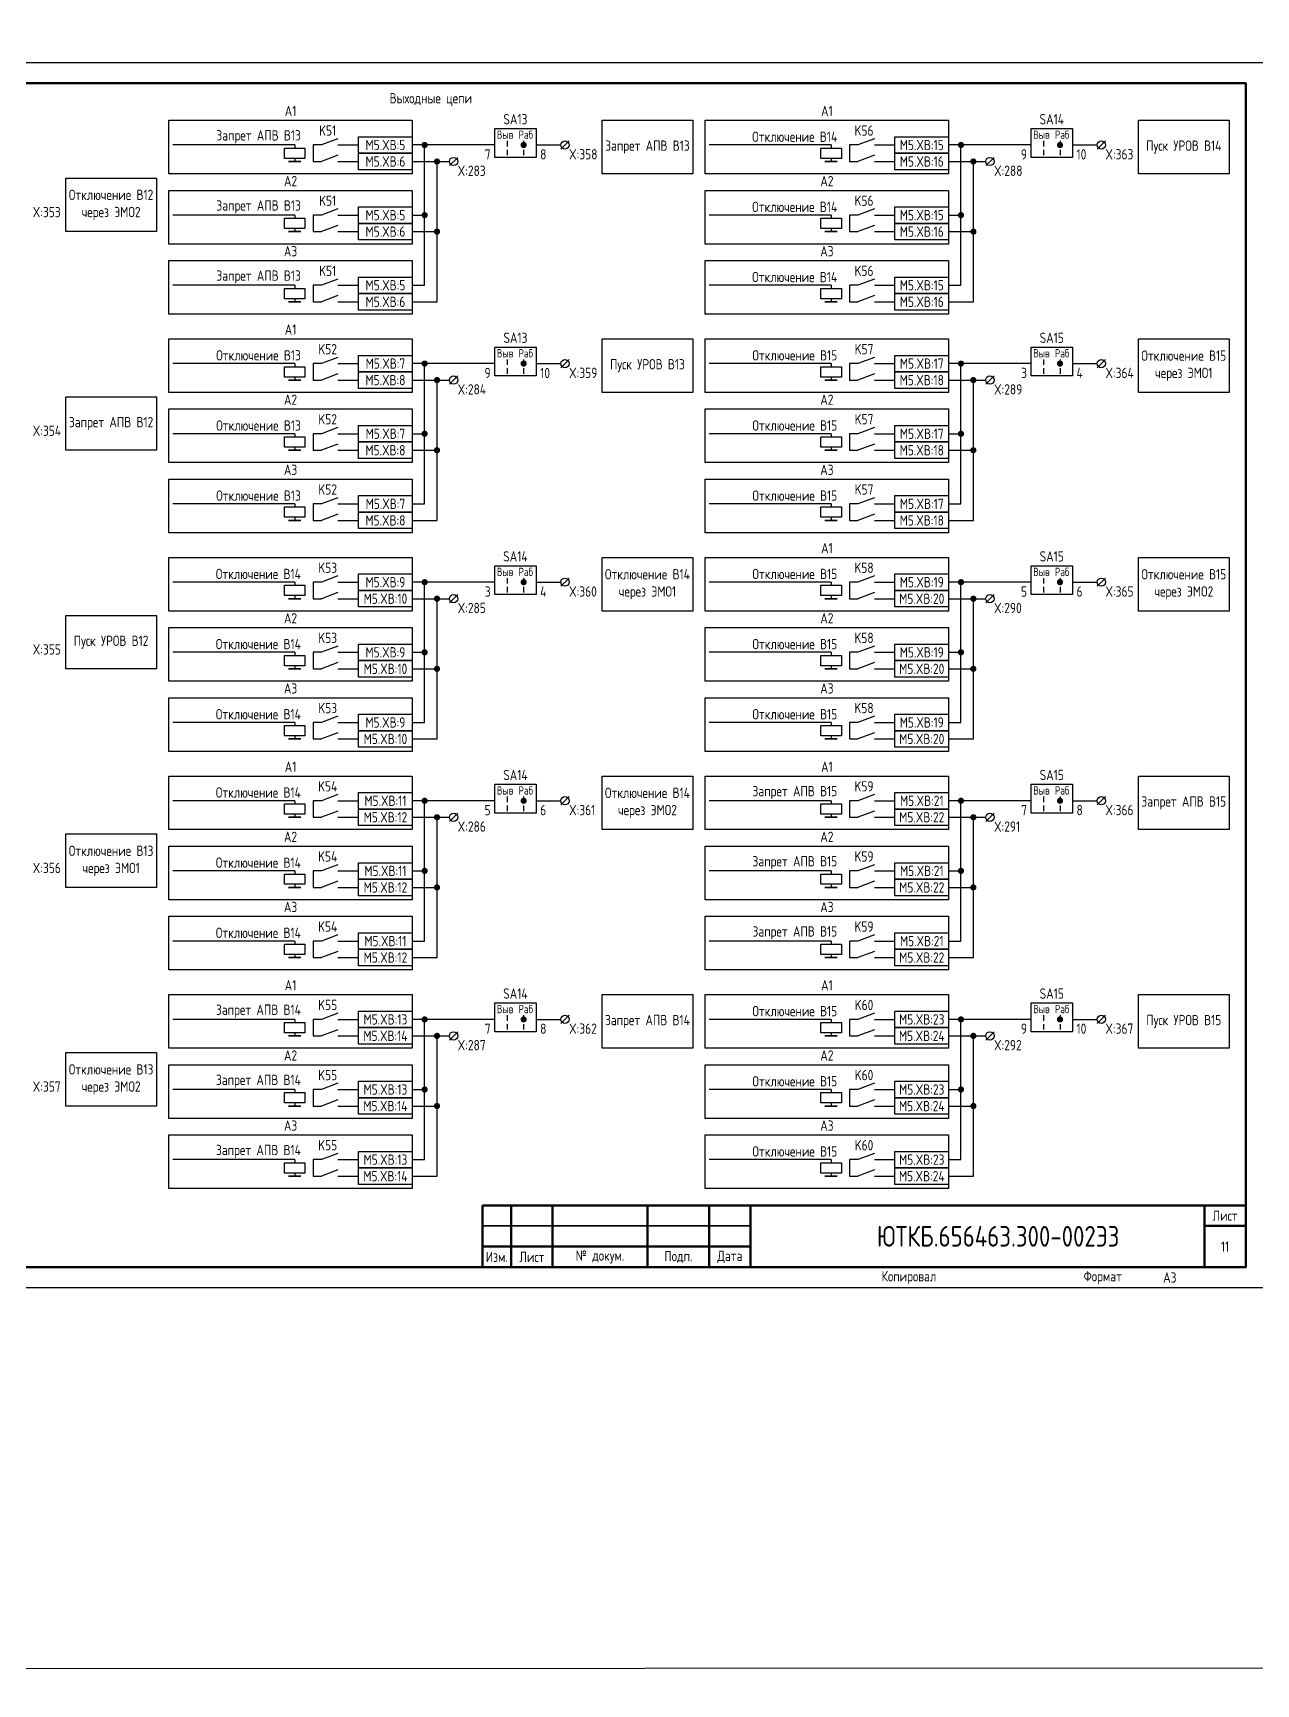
# Model space of a CAD drawing. Header units: millimetres. Extents: x -1315 to 7958, y -96 to 618.
# Drawn here: x 4321.1 to 4617.5, y -96 to 304.1 of the extents above; entities that cross this region are included whole.
import ezdxf

# ---------------------------------------------------------------- set-up
doc = ezdxf.new("R2010")
doc.units = ezdxf.units.MM
doc.styles.add('Gost_type_A', font='GOST_A.TTF')

# ---------------------------------------------------------------- blocks, each defined once
blk = doc.blocks.new('Формат_А3')
blk.add_lwpolyline([(-420, 297), (0, 297), (0, 0), (-420, 0)], close=True)
at = {"lineweight": 50}
blk.add_lwpolyline([(-400, 292), (-5, 292), (-5, 5), (-400, 5)], close=True, dxfattribs=at)
blk = doc.blocks.new('Штамп малый нижний')
at = {"lineweight": 50}
for points in [[(-185, 15), (-178, 15), (-178, 5), (-185, 5)], [(-178, 15), (-168, 15), (-168, 5), (-178, 5)], [(-168, 15), (-145, 15), (-145, 5), (-168, 5)], [(-145, 15), (-130, 15), (-130, 5), (-145, 5)], [(-130, 15), (-120, 15), (-120, 5), (-130, 5)], [(-120, 15), (-10, 15), (-10, 0), (-120, 0)], [(-10, 15), (0, 15), (0, 10), (-10, 10)], [(-10, 10), (0, 10), (0, 0), (-10, 0)], [(-185, 5), (-178, 5), (-178, 0), (-185, 0)], [(-178, 5), (-168, 5), (-168, 0), (-178, 0)], [(-168, 5), (-145, 5), (-145, 0), (-168, 0)], [(-145, 5), (-130, 5), (-130, 0), (-145, 0)], [(-130, 5), (-120, 5), (-120, 0), (-130, 0)]]:
    blk.add_lwpolyline(points, close=True, dxfattribs=at)
for points in [[(-185, 15), (-178, 15), (-178, 10), (-185, 10)], [(-178, 15), (-168, 15), (-168, 10), (-178, 10)], [(-168, 15), (-145, 15), (-145, 10), (-168, 10)], [(-145, 15), (-130, 15), (-130, 10), (-145, 10)], [(-130, 15), (-120, 15), (-120, 10), (-130, 10)], [(-185, 10), (-178, 10), (-178, 5), (-185, 5)], [(-178, 10), (-168, 10), (-168, 5), (-178, 5)], [(-168, 10), (-145, 10), (-145, 5), (-168, 5)], [(-145, 10), (-130, 10), (-130, 5), (-145, 5)], [(-130, 10), (-120, 10), (-120, 5), (-130, 5)]]:
    blk.add_lwpolyline(points, close=True)
at = {"char_height": 2.5, "style": 'Gost_type_A'}
for s, insert, width, attachment_point in [('Лист', (-5, 12.5), 10, 5), ('№ докум.', (-156.5, 2.5), 23, 5), ('Дата', (-125, 2.5), 10, 5), ('Изм.', (-181.5, 2.5), 7, 5), ('Лист', (-173, 2.5), 10, 5), ('Подп.', (-137.5, 2.5), 15, 5), ('Копировал', (-75, -2.53), 13.1202, 6), ('Формат', (-30, -2.53), 13.1202, 6)]:
    blk.add_mtext(s, dxfattribs=dict(at, insert=insert, width=width, attachment_point=attachment_point))
blk = doc.blocks.new('POINT')
at = {"const_width": 0.75}
blk.add_lwpolyline([(-0.375, 0, 1), (0.375, 0, 1)], format="xyb", close=True, dxfattribs=at)
blk = doc.blocks.new('Переключатель_положение')
for p, q in [((2, 1), (2, -0.34)), ((2, -1.14), (2, -2.49))]:
    blk.add_line(p, q)

msp = doc.modelspace()

# ---------------------------------------------------------------- linework, layer by layer
for p, q in [((4384.5, 277), (4355, 277)), ((4384.5, 277), (4384.5, 276.25)), ((4433, 277), (4413, 277)), ((4416, 243), (4416, 277)), ((4451.01, 278), (4449.01, 276)), ((4514.5, 277), (4485, 277)), ((4514.5, 277), (4514.5, 276.25)), ((4563, 277), (4543, 277)), ((4546, 243), (4546, 277)), ((4581.01, 278), (4579.01, 276)), ((4384.5, 273.75), (4384.5, 273)), ((4413, 273), (4422, 273)), ((4419, 239), (4419, 273)), ((4424.01, 274), (4422.01, 272)), ((4514.5, 273.75), (4514.5, 273)), ((4543, 273), (4552, 273)), ((4549, 239), (4549, 273)), ((4554.01, 274), (4552.01, 272)), ((4384.5, 260), (4355, 260)), ((4384.5, 260), (4384.5, 259.25)), ((4384.5, 256.75), (4384.5, 256)), ((4413, 260), (4416, 260)), ((4514.5, 260), (4485, 260)), ((4514.5, 260), (4514.5, 259.25)), ((4514.5, 256.75), (4514.5, 256)), ((4543, 260), (4546, 260)), ((4413, 256), (4419, 256)), ((4543, 256), (4549, 256)), ((4384.5, 243), (4355, 243)), ((4384.5, 243), (4384.5, 242.25)), ((4413, 243), (4416, 243)), ((4514.5, 243), (4485, 243)), ((4514.5, 243), (4514.5, 242.25)), ((4543, 243), (4546, 243)), ((4384.5, 239.75), (4384.5, 239)), ((4413, 239), (4419, 239)), ((4514.5, 239.75), (4514.5, 239)), ((4543, 239), (4549, 239)), ((4451.01, 225.02), (4449.01, 223.02)), ((4581.01, 225.02), (4579.01, 223.02)), ((4384.5, 224.02), (4355, 224.02)), ((4384.5, 224.02), (4384.5, 223.27)), ((4384.5, 220.77), (4384.5, 220.02)), ((4433, 224.02), (4413, 224.02)), ((4416, 190.02), (4416, 224.02)), ((4424.01, 221.02), (4422.01, 219.02)), ((4514.5, 224.02), (4485, 224.02)), ((4514.5, 224.02), (4514.5, 223.27)), ((4514.5, 220.77), (4514.5, 220.02)), ((4563, 224.02), (4543, 224.02)), ((4546, 190.02), (4546, 224.02)), ((4554.01, 221.02), (4552.01, 219.02)), ((4413, 220.02), (4422, 220.02)), ((4419, 186.02), (4419, 220.02)), ((4543, 220.02), (4552, 220.02)), ((4549, 186.02), (4549, 220.02)), ((4384.5, 207.02), (4355, 207.02)), ((4384.5, 207.02), (4384.5, 206.27)), ((4413, 207.02), (4416, 207.02)), ((4514.5, 207.02), (4485, 207.02)), ((4514.5, 207.02), (4514.5, 206.27)), ((4543, 207.02), (4546, 207.02)), ((4384.5, 203.77), (4384.5, 203.02)), ((4413, 203.02), (4419, 203.02)), ((4514.5, 203.77), (4514.5, 203.02)), ((4543, 203.02), (4549, 203.02)), ((4384.5, 190.02), (4355, 190.02)), ((4384.5, 190.02), (4384.5, 189.27)), ((4413, 190.02), (4416, 190.02)), ((4514.5, 190.02), (4485, 190.02)), ((4514.5, 190.02), (4514.5, 189.27)), ((4543, 190.02), (4546, 190.02)), ((4384.5, 186.77), (4384.5, 186.02)), ((4413, 186.02), (4419, 186.02)), ((4514.5, 186.77), (4514.5, 186.02)), ((4543, 186.02), (4549, 186.02)), ((4384.5, 171.04), (4355, 171.04)), ((4384.5, 171.04), (4384.5, 170.29)), ((4433, 171.04), (4413, 171.04)), ((4416, 137.04), (4416, 171.04)), ((4451.01, 172.04), (4449.01, 170.04)), ((4514.5, 171.04), (4485, 171.04)), ((4514.5, 171.04), (4514.5, 170.29)), ((4563, 171.04), (4543, 171.04)), ((4546, 137.04), (4546, 171.04)), ((4581.01, 172.04), (4579.01, 170.04)), ((4384.5, 167.79), (4384.5, 167.04)), ((4413, 167.04), (4422, 167.04)), ((4419, 133.04), (4419, 167.04)), ((4424.01, 168.04), (4422.01, 166.04)), ((4514.5, 167.79), (4514.5, 167.04)), ((4543, 167.04), (4552, 167.04)), ((4549, 133.04), (4549, 167.04)), ((4554.01, 168.04), (4552.01, 166.04)), ((4384.5, 154.04), (4355, 154.04)), ((4384.5, 154.04), (4384.5, 153.29)), ((4413, 154.04), (4416, 154.04)), ((4514.5, 154.04), (4485, 154.04)), ((4514.5, 154.04), (4514.5, 153.29)), ((4543, 154.04), (4546, 154.04)), ((4384.5, 150.79), (4384.5, 150.04)), ((4413, 150.04), (4419, 150.04)), ((4514.5, 150.79), (4514.5, 150.04)), ((4543, 150.04), (4549, 150.04)), ((4384.5, 137.04), (4355, 137.04)), ((4384.5, 137.04), (4384.5, 136.29)), ((4413, 137.04), (4416, 137.04)), ((4514.5, 137.04), (4485, 137.04)), ((4514.5, 137.04), (4514.5, 136.29)), ((4543, 137.04), (4546, 137.04)), ((4384.5, 133.79), (4384.5, 133.04)), ((4413, 133.04), (4419, 133.04)), ((4514.5, 133.79), (4514.5, 133.04)), ((4543, 133.04), (4549, 133.04)), ((4384.5, 118.06), (4355, 118.06)), ((4384.5, 118.06), (4384.5, 117.31)), ((4433, 118.06), (4413, 118.06)), ((4416, 84.06), (4416, 118.06)), ((4451.01, 119.06), (4449.01, 117.06)), ((4514.5, 118.06), (4485, 118.06)), ((4514.5, 118.06), (4514.5, 117.31)), ((4563, 118.06), (4543, 118.06)), ((4546, 84.06), (4546, 118.06)), ((4581.01, 119.06), (4579.01, 117.06)), ((4384.5, 114.81), (4384.5, 114.06)), ((4413, 114.06), (4422, 114.06)), ((4419, 80.06), (4419, 114.06)), ((4424.01, 115.06), (4422.01, 113.06)), ((4514.5, 114.81), (4514.5, 114.06)), ((4543, 114.06), (4552, 114.06)), ((4549, 80.06), (4549, 114.06)), ((4554.01, 115.06), (4552.01, 113.06)), ((4384.5, 101.06), (4355, 101.06)), ((4384.5, 101.06), (4384.5, 100.31)), ((4413, 101.06), (4416, 101.06)), ((4514.5, 101.06), (4485, 101.06)), ((4514.5, 101.06), (4514.5, 100.31)), ((4543, 101.06), (4546, 101.06)), ((4384.5, 97.81), (4384.5, 97.06)), ((4413, 97.06), (4419, 97.06)), ((4514.5, 97.81), (4514.5, 97.06)), ((4543, 97.06), (4549, 97.06)), ((4384.5, 84.06), (4355, 84.06)), ((4384.5, 84.06), (4384.5, 83.31)), ((4413, 84.06), (4416, 84.06)), ((4514.5, 84.06), (4485, 84.06)), ((4514.5, 84.06), (4514.5, 83.31)), ((4543, 84.06), (4546, 84.06)), ((4384.5, 80.81), (4384.5, 80.06)), ((4413, 80.06), (4419, 80.06)), ((4514.5, 80.81), (4514.5, 80.06)), ((4543, 80.06), (4549, 80.06)), ((4384.5, 65.08), (4355, 65.08)), ((4384.5, 65.08), (4384.5, 64.33)), ((4433, 65.08), (4413, 65.08)), ((4416, 31.08), (4416, 65.08)), ((4451.01, 66.08), (4449.01, 64.08)), ((4514.5, 65.08), (4485, 65.08)), ((4514.5, 65.08), (4514.5, 64.33)), ((4563, 65.08), (4543, 65.08)), ((4546, 31.08), (4546, 65.08)), ((4581.01, 66.08), (4579.01, 64.08)), ((4384.5, 61.83), (4384.5, 61.08)), ((4413, 61.08), (4422, 61.08)), ((4419, 27.08), (4419, 61.08)), ((4424.01, 62.08), (4422.01, 60.08)), ((4514.5, 61.83), (4514.5, 61.08)), ((4543, 61.08), (4552, 61.08)), ((4549, 27.08), (4549, 61.08)), ((4554.01, 62.08), (4552.01, 60.08)), ((4384.5, 48.08), (4355, 48.08)), ((4384.5, 48.08), (4384.5, 47.33)), ((4413, 48.08), (4416, 48.08)), ((4514.5, 48.08), (4485, 48.08)), ((4514.5, 48.08), (4514.5, 47.33)), ((4543, 48.08), (4546, 48.08)), ((4384.5, 44.83), (4384.5, 44.08)), ((4413, 44.08), (4419, 44.08)), ((4514.5, 44.83), (4514.5, 44.08)), ((4543, 44.08), (4549, 44.08)), ((4384.5, 31.08), (4355, 31.08)), ((4384.5, 31.08), (4384.5, 30.33)), ((4413, 31.08), (4416, 31.08)), ((4514.5, 31.08), (4485, 31.08)), ((4514.5, 31.08), (4514.5, 30.33)), ((4543, 31.08), (4546, 31.08)), ((4384.5, 27.83), (4384.5, 27.08)), ((4413, 27.08), (4419, 27.08)), ((4514.5, 27.83), (4514.5, 27.08)), ((4543, 27.08), (4549, 27.08))]:
    msp.add_line(p, q)
at = {"ltscale": 1.08}
for p, q in [((4391, 277), (4389, 277)), ((4389, 277), (4389, 273)), ((4395, 277), (4400, 277)), ((4521, 277), (4519, 277)), ((4519, 277), (4519, 273)), ((4525, 277), (4530, 277)), ((4389, 273), (4391, 273)), ((4395, 273), (4400, 273)), ((4519, 273), (4521, 273)), ((4525, 273), (4530, 273)), ((4391, 260), (4389, 260)), ((4389, 260), (4389, 256)), ((4395, 260), (4400, 260)), ((4521, 260), (4519, 260)), ((4519, 260), (4519, 256)), ((4525, 260), (4530, 260)), ((4389, 256), (4391, 256)), ((4395, 256), (4400, 256)), ((4519, 256), (4521, 256)), ((4525, 256), (4530, 256)), ((4391, 243), (4389, 243)), ((4389, 243), (4389, 239)), ((4395, 243), (4400, 243)), ((4521, 243), (4519, 243)), ((4519, 243), (4519, 239)), ((4525, 243), (4530, 243)), ((4389, 239), (4391, 239)), ((4395, 239), (4400, 239)), ((4519, 239), (4521, 239)), ((4525, 239), (4530, 239)), ((4391, 224.02), (4389, 224.02)), ((4389, 224.02), (4389, 220.02)), ((4395, 224.02), (4400, 224.02)), ((4521, 224.02), (4519, 224.02)), ((4519, 224.02), (4519, 220.02)), ((4525, 224.02), (4530, 224.02)), ((4389, 220.02), (4391, 220.02)), ((4395, 220.02), (4400, 220.02)), ((4519, 220.02), (4521, 220.02)), ((4525, 220.02), (4530, 220.02)), ((4391, 207.02), (4389, 207.02)), ((4389, 207.02), (4389, 203.02)), ((4395, 207.02), (4400, 207.02)), ((4521, 207.02), (4519, 207.02)), ((4519, 207.02), (4519, 203.02)), ((4525, 207.02), (4530, 207.02)), ((4389, 203.02), (4391, 203.02)), ((4395, 203.02), (4400, 203.02)), ((4519, 203.02), (4521, 203.02)), ((4525, 203.02), (4530, 203.02)), ((4391, 190.02), (4389, 190.02)), ((4389, 190.02), (4389, 186.02)), ((4395, 190.02), (4400, 190.02)), ((4521, 190.02), (4519, 190.02)), ((4519, 190.02), (4519, 186.02)), ((4525, 190.02), (4530, 190.02)), ((4389, 186.02), (4391, 186.02)), ((4395, 186.02), (4400, 186.02)), ((4519, 186.02), (4521, 186.02)), ((4525, 186.02), (4530, 186.02)), ((4391, 171.04), (4389, 171.04)), ((4389, 171.04), (4389, 167.04)), ((4395, 171.04), (4400, 171.04)), ((4521, 171.04), (4519, 171.04)), ((4519, 171.04), (4519, 167.04)), ((4525, 171.04), (4530, 171.04)), ((4389, 167.04), (4391, 167.04)), ((4395, 167.04), (4400, 167.04)), ((4519, 167.04), (4521, 167.04)), ((4525, 167.04), (4530, 167.04)), ((4391, 154.04), (4389, 154.04)), ((4389, 154.04), (4389, 150.04)), ((4395, 154.04), (4400, 154.04)), ((4521, 154.04), (4519, 154.04)), ((4519, 154.04), (4519, 150.04)), ((4525, 154.04), (4530, 154.04)), ((4389, 150.04), (4391, 150.04)), ((4395, 150.04), (4400, 150.04)), ((4519, 150.04), (4521, 150.04)), ((4525, 150.04), (4530, 150.04)), ((4391, 137.04), (4389, 137.04)), ((4389, 137.04), (4389, 133.04)), ((4395, 137.04), (4400, 137.04)), ((4521, 137.04), (4519, 137.04)), ((4519, 137.04), (4519, 133.04)), ((4525, 137.04), (4530, 137.04)), ((4389, 133.04), (4391, 133.04)), ((4395, 133.04), (4400, 133.04)), ((4519, 133.04), (4521, 133.04)), ((4525, 133.04), (4530, 133.04)), ((4391, 118.06), (4389, 118.06)), ((4389, 118.06), (4389, 114.06)), ((4395, 118.06), (4400, 118.06)), ((4521, 118.06), (4519, 118.06)), ((4519, 118.06), (4519, 114.06)), ((4525, 118.06), (4530, 118.06)), ((4389, 114.06), (4391, 114.06)), ((4395, 114.06), (4400, 114.06)), ((4519, 114.06), (4521, 114.06)), ((4525, 114.06), (4530, 114.06)), ((4391, 101.06), (4389, 101.06)), ((4389, 101.06), (4389, 97.06)), ((4395, 101.06), (4400, 101.06)), ((4521, 101.06), (4519, 101.06)), ((4519, 101.06), (4519, 97.06)), ((4525, 101.06), (4530, 101.06)), ((4389, 97.06), (4391, 97.06)), ((4395, 97.06), (4400, 97.06)), ((4519, 97.06), (4521, 97.06)), ((4525, 97.06), (4530, 97.06)), ((4391, 84.06), (4389, 84.06)), ((4389, 84.06), (4389, 80.06)), ((4395, 84.06), (4400, 84.06)), ((4521, 84.06), (4519, 84.06)), ((4519, 84.06), (4519, 80.06)), ((4525, 84.06), (4530, 84.06)), ((4389, 80.06), (4391, 80.06)), ((4395, 80.06), (4400, 80.06)), ((4519, 80.06), (4521, 80.06)), ((4525, 80.06), (4530, 80.06)), ((4391, 65.08), (4389, 65.08)), ((4389, 65.08), (4389, 61.08)), ((4395, 65.08), (4400, 65.08)), ((4521, 65.08), (4519, 65.08)), ((4519, 65.08), (4519, 61.08)), ((4525, 65.08), (4530, 65.08)), ((4389, 61.08), (4391, 61.08)), ((4395, 61.08), (4400, 61.08)), ((4519, 61.08), (4521, 61.08)), ((4525, 61.08), (4530, 61.08)), ((4391, 48.08), (4389, 48.08)), ((4389, 48.08), (4389, 44.08)), ((4395, 48.08), (4400, 48.08)), ((4521, 48.08), (4519, 48.08)), ((4519, 48.08), (4519, 44.08)), ((4525, 48.08), (4530, 48.08)), ((4389, 44.08), (4391, 44.08)), ((4395, 44.08), (4400, 44.08)), ((4519, 44.08), (4521, 44.08)), ((4525, 44.08), (4530, 44.08)), ((4391, 31.08), (4389, 31.08)), ((4389, 31.08), (4389, 27.08)), ((4395, 31.08), (4400, 31.08)), ((4521, 31.08), (4519, 31.08)), ((4519, 31.08), (4519, 27.08)), ((4525, 31.08), (4530, 31.08)), ((4389, 27.08), (4391, 27.08)), ((4395, 27.08), (4400, 27.08)), ((4519, 27.08), (4521, 27.08)), ((4525, 27.08), (4530, 27.08))]:
    msp.add_line(p, q, dxfattribs=at)
at = {"ltscale": 4.32}
for p, q in [((4395, 278.5), (4391, 277)), ((4525, 278.5), (4521, 277)), ((4395, 274.5), (4391, 273)), ((4525, 274.5), (4521, 273)), ((4395, 261.5), (4391, 260)), ((4525, 261.5), (4521, 260)), ((4395, 257.5), (4391, 256)), ((4525, 257.5), (4521, 256)), ((4395, 244.5), (4391, 243)), ((4525, 244.5), (4521, 243)), ((4395, 240.5), (4391, 239)), ((4525, 240.5), (4521, 239)), ((4395, 225.52), (4391, 224.02)), ((4525, 225.52), (4521, 224.02)), ((4395, 221.52), (4391, 220.02)), ((4525, 221.52), (4521, 220.02)), ((4395, 208.52), (4391, 207.02)), ((4525, 208.52), (4521, 207.02)), ((4395, 204.52), (4391, 203.02)), ((4525, 204.52), (4521, 203.02)), ((4395, 191.52), (4391, 190.02)), ((4525, 191.52), (4521, 190.02)), ((4395, 187.52), (4391, 186.02)), ((4525, 187.52), (4521, 186.02)), ((4395, 172.54), (4391, 171.04)), ((4525, 172.54), (4521, 171.04)), ((4395, 168.54), (4391, 167.04)), ((4525, 168.54), (4521, 167.04)), ((4395, 155.54), (4391, 154.04)), ((4525, 155.54), (4521, 154.04)), ((4395, 151.54), (4391, 150.04)), ((4525, 151.54), (4521, 150.04)), ((4395, 138.54), (4391, 137.04)), ((4525, 138.54), (4521, 137.04)), ((4395, 134.54), (4391, 133.04)), ((4525, 134.54), (4521, 133.04)), ((4395, 119.56), (4391, 118.06)), ((4525, 119.56), (4521, 118.06)), ((4395, 115.56), (4391, 114.06)), ((4525, 115.56), (4521, 114.06)), ((4395, 102.56), (4391, 101.06)), ((4525, 102.56), (4521, 101.06)), ((4395, 98.56), (4391, 97.06)), ((4525, 98.56), (4521, 97.06)), ((4395, 85.56), (4391, 84.06)), ((4525, 85.56), (4521, 84.06)), ((4395, 81.56), (4391, 80.06)), ((4525, 81.56), (4521, 80.06)), ((4395, 66.58), (4391, 65.08)), ((4525, 66.58), (4521, 65.08)), ((4395, 62.58), (4391, 61.08)), ((4525, 62.58), (4521, 61.08)), ((4395, 49.58), (4391, 48.08)), ((4525, 49.58), (4521, 48.08)), ((4395, 45.58), (4391, 44.08)), ((4525, 45.58), (4521, 44.08)), ((4395, 32.58), (4391, 31.08)), ((4525, 32.58), (4521, 31.08)), ((4395, 28.58), (4391, 27.08)), ((4525, 28.58), (4521, 27.08))]:
    msp.add_line(p, q, dxfattribs=at)
at = {"ltscale": 4}
for p, q in [((4443, 277), (4449.01, 277)), ((4573, 277), (4579.01, 277)), ((4443, 224.02), (4449.01, 224.02)), ((4573, 224.02), (4579.01, 224.02)), ((4443, 171.04), (4449.01, 171.04)), ((4573, 171.04), (4579.01, 171.04)), ((4443, 118.06), (4449.01, 118.06)), ((4573, 118.06), (4579.01, 118.06)), ((4443, 65.08), (4449.01, 65.08)), ((4573, 65.08), (4579.01, 65.08))]:
    msp.add_line(p, q, dxfattribs=at)
for points in [[(-1315, 612), (7958.16, 618), (7958.16, -90), (-1315, -96)], [(4354, 283), (4413, 283), (4413, 270), (4354, 270)], [(4433, 281), (4443, 281), (4443, 274), (4433, 274)], [(4459, 283), (4481, 283), (4481, 270), (4459, 270)], [(4484, 283), (4543, 283), (4543, 270), (4484, 270)], [(4563, 281), (4573, 281), (4573, 274), (4563, 274)], [(4589, 283), (4611, 283), (4611, 270), (4589, 270)], [(4387, 276.25), (4387, 273.75), (4382, 273.75), (4382, 276.25)], [(4400, 279), (4413, 279), (4413, 275), (4400, 275)], [(4517, 276.25), (4517, 273.75), (4512, 273.75), (4512, 276.25)], [(4530, 279), (4543, 279), (4543, 275), (4530, 275)], [(4386, 273), (4383, 273)], [(4400, 275), (4413, 275), (4413, 271), (4400, 271)], [(4516, 273), (4513, 273)], [(4530, 275), (4543, 275), (4543, 271), (4530, 271)], [(4329, 269), (4351, 269), (4351, 256), (4329, 256)], [(4354, 266), (4413, 266), (4413, 253), (4354, 253)], [(4484, 266), (4543, 266), (4543, 253), (4484, 253)], [(4400, 262), (4413, 262), (4413, 258), (4400, 258)], [(4530, 262), (4543, 262), (4543, 258), (4530, 258)], [(4387, 259.25), (4387, 256.75), (4382, 256.75), (4382, 259.25)], [(4400, 258), (4413, 258), (4413, 254), (4400, 254)], [(4517, 259.25), (4517, 256.75), (4512, 256.75), (4512, 259.25)], [(4530, 258), (4543, 258), (4543, 254), (4530, 254)], [(4386, 256), (4383, 256)], [(4516, 256), (4513, 256)], [(4354, 249), (4413, 249), (4413, 236), (4354, 236)], [(4484, 249), (4543, 249), (4543, 236), (4484, 236)], [(4400, 245), (4413, 245), (4413, 241), (4400, 241)], [(4530, 245), (4543, 245), (4543, 241), (4530, 241)], [(4387, 242.25), (4387, 239.75), (4382, 239.75), (4382, 242.25)], [(4400, 241), (4413, 241), (4413, 237), (4400, 237)], [(4517, 242.25), (4517, 239.75), (4512, 239.75), (4512, 242.25)], [(4530, 241), (4543, 241), (4543, 237), (4530, 237)], [(4386, 239), (4383, 239)], [(4516, 239), (4513, 239)], [(4354, 230.02), (4413, 230.02), (4413, 217.02), (4354, 217.02)], [(4459, 230.02), (4481, 230.02), (4481, 217.02), (4459, 217.02)], [(4484, 230.02), (4543, 230.02), (4543, 217.02), (4484, 217.02)], [(4589, 230.02), (4611, 230.02), (4611, 217.02), (4589, 217.02)], [(4400, 226.02), (4413, 226.02), (4413, 222.02), (4400, 222.02)], [(4433, 228.02), (4443, 228.02), (4443, 221.02), (4433, 221.02)], [(4530, 226.02), (4543, 226.02), (4543, 222.02), (4530, 222.02)], [(4563, 228.02), (4573, 228.02), (4573, 221.02), (4563, 221.02)], [(4387, 223.27), (4387, 220.77), (4382, 220.77), (4382, 223.27)], [(4400, 222.02), (4413, 222.02), (4413, 218.02), (4400, 218.02)], [(4517, 223.27), (4517, 220.77), (4512, 220.77), (4512, 223.27)], [(4530, 222.02), (4543, 222.02), (4543, 218.02), (4530, 218.02)], [(4386, 220.02), (4383, 220.02)], [(4516, 220.02), (4513, 220.02)], [(4329, 216), (4351, 216), (4351, 203), (4329, 203)], [(4354, 213.02), (4413, 213.02), (4413, 200.02), (4354, 200.02)], [(4484, 213.02), (4543, 213.02), (4543, 200.02), (4484, 200.02)], [(4400, 209.02), (4413, 209.02), (4413, 205.02), (4400, 205.02)], [(4530, 209.02), (4543, 209.02), (4543, 205.02), (4530, 205.02)], [(4387, 206.27), (4387, 203.77), (4382, 203.77), (4382, 206.27)], [(4400, 205.02), (4413, 205.02), (4413, 201.02), (4400, 201.02)], [(4517, 206.27), (4517, 203.77), (4512, 203.77), (4512, 206.27)], [(4530, 205.02), (4543, 205.02), (4543, 201.02), (4530, 201.02)], [(4386, 203.02), (4383, 203.02)], [(4516, 203.02), (4513, 203.02)], [(4354, 196.02), (4413, 196.02), (4413, 183.02), (4354, 183.02)], [(4484, 196.02), (4543, 196.02), (4543, 183.02), (4484, 183.02)], [(4387, 189.27), (4387, 186.77), (4382, 186.77), (4382, 189.27)], [(4400, 192.02), (4413, 192.02), (4413, 188.02), (4400, 188.02)], [(4517, 189.27), (4517, 186.77), (4512, 186.77), (4512, 189.27)], [(4530, 192.02), (4543, 192.02), (4543, 188.02), (4530, 188.02)], [(4386, 186.02), (4383, 186.02)], [(4400, 188.02), (4413, 188.02), (4413, 184.02), (4400, 184.02)], [(4516, 186.02), (4513, 186.02)], [(4530, 188.02), (4543, 188.02), (4543, 184.02), (4530, 184.02)], [(4354, 177.04), (4413, 177.04), (4413, 164.04), (4354, 164.04)], [(4459, 177.04), (4481, 177.04), (4481, 164.04), (4459, 164.04)], [(4484, 177.04), (4543, 177.04), (4543, 164.04), (4484, 164.04)], [(4589, 177.04), (4611, 177.04), (4611, 164.04), (4589, 164.04)], [(4400, 173.04), (4413, 173.04), (4413, 169.04), (4400, 169.04)], [(4433, 175.04), (4443, 175.04), (4443, 168.04), (4433, 168.04)], [(4530, 173.04), (4543, 173.04), (4543, 169.04), (4530, 169.04)], [(4563, 175.04), (4573, 175.04), (4573, 168.04), (4563, 168.04)], [(4387, 170.29), (4387, 167.79), (4382, 167.79), (4382, 170.29)], [(4400, 169.04), (4413, 169.04), (4413, 165.04), (4400, 165.04)], [(4517, 170.29), (4517, 167.79), (4512, 167.79), (4512, 170.29)], [(4530, 169.04), (4543, 169.04), (4543, 165.04), (4530, 165.04)], [(4386, 167.04), (4383, 167.04)], [(4516, 167.04), (4513, 167.04)], [(4329, 163), (4351, 163), (4351, 150), (4329, 150)], [(4354, 160.04), (4413, 160.04), (4413, 147.04), (4354, 147.04)], [(4484, 160.04), (4543, 160.04), (4543, 147.04), (4484, 147.04)], [(4387, 153.29), (4387, 150.79), (4382, 150.79), (4382, 153.29)], [(4400, 156.04), (4413, 156.04), (4413, 152.04), (4400, 152.04)], [(4517, 153.29), (4517, 150.79), (4512, 150.79), (4512, 153.29)], [(4530, 156.04), (4543, 156.04), (4543, 152.04), (4530, 152.04)], [(4386, 150.04), (4383, 150.04)], [(4400, 152.04), (4413, 152.04), (4413, 148.04), (4400, 148.04)], [(4516, 150.04), (4513, 150.04)], [(4530, 152.04), (4543, 152.04), (4543, 148.04), (4530, 148.04)], [(4354, 143.04), (4413, 143.04), (4413, 130.04), (4354, 130.04)], [(4484, 143.04), (4543, 143.04), (4543, 130.04), (4484, 130.04)], [(4387, 136.29), (4387, 133.79), (4382, 133.79), (4382, 136.29)], [(4400, 139.04), (4413, 139.04), (4413, 135.04), (4400, 135.04)], [(4517, 136.29), (4517, 133.79), (4512, 133.79), (4512, 136.29)], [(4530, 139.04), (4543, 139.04), (4543, 135.04), (4530, 135.04)], [(4386, 133.04), (4383, 133.04)], [(4400, 135.04), (4413, 135.04), (4413, 131.04), (4400, 131.04)], [(4516, 133.04), (4513, 133.04)], [(4530, 135.04), (4543, 135.04), (4543, 131.04), (4530, 131.04)], [(4354, 124.06), (4413, 124.06), (4413, 111.06), (4354, 111.06)], [(4459, 124.06), (4481, 124.06), (4481, 111.06), (4459, 111.06)], [(4484, 124.06), (4543, 124.06), (4543, 111.06), (4484, 111.06)], [(4589, 124.06), (4611, 124.06), (4611, 111.06), (4589, 111.06)], [(4589, 124.06), (4611, 124.06), (4611, 111.06), (4589, 111.06)], [(4400, 120.06), (4413, 120.06), (4413, 116.06), (4400, 116.06)], [(4433, 122.06), (4443, 122.06), (4443, 115.06), (4433, 115.06)], [(4530, 120.06), (4543, 120.06), (4543, 116.06), (4530, 116.06)], [(4563, 122.06), (4573, 122.06), (4573, 115.06), (4563, 115.06)], [(4387, 117.31), (4387, 114.81), (4382, 114.81), (4382, 117.31)], [(4400, 116.06), (4413, 116.06), (4413, 112.06), (4400, 112.06)], [(4517, 117.31), (4517, 114.81), (4512, 114.81), (4512, 117.31)], [(4530, 116.06), (4543, 116.06), (4543, 112.06), (4530, 112.06)], [(4386, 114.06), (4383, 114.06)], [(4516, 114.06), (4513, 114.06)], [(4329, 110.02), (4351, 110.02), (4351, 97.02), (4329, 97.02)], [(4354, 107.06), (4413, 107.06), (4413, 94.06), (4354, 94.06)], [(4484, 107.06), (4543, 107.06), (4543, 94.06), (4484, 94.06)], [(4387, 100.31), (4387, 97.81), (4382, 97.81), (4382, 100.31)], [(4400, 103.06), (4413, 103.06), (4413, 99.06), (4400, 99.06)], [(4517, 100.31), (4517, 97.81), (4512, 97.81), (4512, 100.31)], [(4530, 103.06), (4543, 103.06), (4543, 99.06), (4530, 99.06)], [(4386, 97.06), (4383, 97.06)], [(4400, 99.06), (4413, 99.06), (4413, 95.06), (4400, 95.06)], [(4516, 97.06), (4513, 97.06)], [(4530, 99.06), (4543, 99.06), (4543, 95.06), (4530, 95.06)], [(4354, 90.06), (4413, 90.06), (4413, 77.06), (4354, 77.06)], [(4484, 90.06), (4543, 90.06), (4543, 77.06), (4484, 77.06)], [(4400, 86.06), (4413, 86.06), (4413, 82.06), (4400, 82.06)], [(4530, 86.06), (4543, 86.06), (4543, 82.06), (4530, 82.06)], [(4387, 83.31), (4387, 80.81), (4382, 80.81), (4382, 83.31)], [(4386, 80.06), (4383, 80.06)], [(4400, 82.06), (4413, 82.06), (4413, 78.06), (4400, 78.06)], [(4517, 83.31), (4517, 80.81), (4512, 80.81), (4512, 83.31)], [(4516, 80.06), (4513, 80.06)], [(4530, 82.06), (4543, 82.06), (4543, 78.06), (4530, 78.06)], [(4354, 71.08), (4413, 71.08), (4413, 58.08), (4354, 58.08)], [(4433, 69.08), (4443, 69.08), (4443, 62.08), (4433, 62.08)], [(4459, 71.08), (4481, 71.08), (4481, 58.08), (4459, 58.08)], [(4459, 71.08), (4481, 71.08), (4481, 58.08), (4459, 58.08)], [(4484, 71.08), (4543, 71.08), (4543, 58.08), (4484, 58.08)], [(4563, 69.08), (4573, 69.08), (4573, 62.08), (4563, 62.08)], [(4589, 71.08), (4611, 71.08), (4611, 58.08), (4589, 58.08)], [(4387, 64.33), (4387, 61.83), (4382, 61.83), (4382, 64.33)], [(4400, 67.08), (4413, 67.08), (4413, 63.08), (4400, 63.08)], [(4517, 64.33), (4517, 61.83), (4512, 61.83), (4512, 64.33)], [(4530, 67.08), (4543, 67.08), (4543, 63.08), (4530, 63.08)], [(4386, 61.08), (4383, 61.08)], [(4400, 63.08), (4413, 63.08), (4413, 59.08), (4400, 59.08)], [(4516, 61.08), (4513, 61.08)], [(4530, 63.08), (4543, 63.08), (4543, 59.08), (4530, 59.08)], [(4329, 57.04), (4351, 57.04), (4351, 44.04), (4329, 44.04)], [(4354, 54.08), (4413, 54.08), (4413, 41.08), (4354, 41.08)], [(4484, 54.08), (4543, 54.08), (4543, 41.08), (4484, 41.08)], [(4400, 50.08), (4413, 50.08), (4413, 46.08), (4400, 46.08)], [(4530, 50.08), (4543, 50.08), (4543, 46.08), (4530, 46.08)], [(4387, 47.33), (4387, 44.83), (4382, 44.83), (4382, 47.33)], [(4386, 44.08), (4383, 44.08)], [(4400, 46.08), (4413, 46.08), (4413, 42.08), (4400, 42.08)], [(4517, 47.33), (4517, 44.83), (4512, 44.83), (4512, 47.33)], [(4516, 44.08), (4513, 44.08)], [(4530, 46.08), (4543, 46.08), (4543, 42.08), (4530, 42.08)], [(4354, 37.08), (4413, 37.08), (4413, 24.08), (4354, 24.08)], [(4484, 37.08), (4543, 37.08), (4543, 24.08), (4484, 24.08)], [(4400, 33.08), (4413, 33.08), (4413, 29.08), (4400, 29.08)], [(4530, 33.08), (4543, 33.08), (4543, 29.08), (4530, 29.08)], [(4387, 30.33), (4387, 27.83), (4382, 27.83), (4382, 30.33)], [(4400, 29.08), (4413, 29.08), (4413, 25.08), (4400, 25.08)], [(4517, 30.33), (4517, 27.83), (4512, 27.83), (4512, 30.33)], [(4530, 29.08), (4543, 29.08), (4543, 25.08), (4530, 25.08)], [(4386, 27.08), (4383, 27.08)], [(4516, 27.08), (4513, 27.08)]]:
    msp.add_lwpolyline(points, close=True)
for centre in [(4450.01, 277), (4580.01, 277), (4423.01, 273), (4553.01, 273), (4450.01, 224.02), (4580.01, 224.02), (4423.01, 220.02), (4553.01, 220.02), (4450.01, 171.04), (4580.01, 171.04), (4423.01, 167.04), (4553.01, 167.04), (4450.01, 118.06), (4580.01, 118.06), (4423.01, 114.06), (4553.01, 114.06), (4450.01, 65.08), (4580.01, 65.08), (4423.01, 61.08), (4553.01, 61.08)]:
    msp.add_circle(centre, 1)

# ---------------------------------------------------------------- block references
for name, p in [('Формат_А3', (4620, 0)), ('POINT', (4416, 277)), ('Переключатель_положение', (4434, 277)), ('POINT', (4440, 277)), ('Переключатель_положение', (4438, 277)), ('POINT', (4546, 277)), ('Переключатель_положение', (4564, 277)), ('POINT', (4570, 277)), ('Переключатель_положение', (4568, 277)), ('POINT', (4419, 273)), ('POINT', (4549, 273)), ('POINT', (4416, 260)), ('POINT', (4546, 260)), ('POINT', (4419, 256)), ('POINT', (4549, 256)), ('POINT', (4416, 224.02)), ('Переключатель_положение', (4434, 224.02)), ('POINT', (4440, 224.02)), ('Переключатель_положение', (4438, 224.02)), ('POINT', (4546, 224.02)), ('Переключатель_положение', (4564, 224.02)), ('POINT', (4570, 224.02)), ('Переключатель_положение', (4568, 224.02)), ('POINT', (4419, 220.02)), ('POINT', (4549, 220.02)), ('POINT', (4416, 207.02)), ('POINT', (4546, 207.02)), ('POINT', (4419, 203.02)), ('POINT', (4549, 203.02)), ('POINT', (4416, 171.04)), ('Переключатель_положение', (4434, 171.04)), ('POINT', (4440, 171.04)), ('Переключатель_положение', (4438, 171.04)), ('POINT', (4546, 171.04)), ('Переключатель_положение', (4564, 171.04)), ('POINT', (4570, 171.04)), ('Переключатель_положение', (4568, 171.04)), ('POINT', (4419, 167.04)), ('POINT', (4549, 167.04)), ('POINT', (4416, 154.04)), ('POINT', (4546, 154.04)), ('POINT', (4419, 150.04)), ('POINT', (4549, 150.04)), ('POINT', (4416, 118.06)), ('Переключатель_положение', (4434, 118.06)), ('POINT', (4440, 118.06)), ('Переключатель_положение', (4438, 118.06)), ('POINT', (4546, 118.06)), ('Переключатель_положение', (4564, 118.06)), ('POINT', (4570, 118.06)), ('Переключатель_положение', (4568, 118.06)), ('POINT', (4419, 114.06)), ('POINT', (4549, 114.06)), ('POINT', (4416, 101.06)), ('POINT', (4546, 101.06)), ('POINT', (4419, 97.06)), ('POINT', (4549, 97.06)), ('POINT', (4416, 65.08)), ('Переключатель_положение', (4434, 65.08)), ('POINT', (4440, 65.08)), ('Переключатель_положение', (4438, 65.08)), ('POINT', (4546, 65.08)), ('Переключатель_положение', (4564, 65.08)), ('POINT', (4570, 65.08)), ('Переключатель_положение', (4568, 65.08)), ('POINT', (4419, 61.08)), ('POINT', (4549, 61.08)), ('POINT', (4416, 48.08)), ('POINT', (4546, 48.08)), ('POINT', (4419, 44.08)), ('POINT', (4549, 44.08)), ('Штамп малый нижний', (4615, 5))]:
    msp.add_blockref(name, p)

# ---------------------------------------------------------------- texts
at = {"char_height": 2.5, "line_spacing_factor": 0.9, "style": 'Gost_type_A'}
for s, insert, width, attachment_point in [('Выходные цепи', (4417.5, 288), 395, 5), ('A1', (4383.5, 284), 59, 8), ('A1', (4513.5, 284), 59, 8), ('X:358', (4451.01, 276), 8, 1), ('X:363', (4581.01, 276), 8, 1), ('A2', (4383.5, 267), 59, 8), ('X:283', (4424.01, 272), 8, 1), ('A2', (4513.5, 267), 59, 8), ('X:288', (4554.01, 272), 8, 1), ('X:353', (4321.01, 262), 8, 1), ('A3', (4383.5, 250), 59, 8), ('A3', (4513.5, 250), 59, 8), ('A1', (4383.5, 231.02), 59, 8), ('X:359', (4451.01, 223.02), 8, 1), ('X:364', (4581.01, 223.02), 8, 1), ('A2', (4383.5, 214.02), 59, 8), ('X:284', (4424.01, 219.02), 8, 1), ('A2', (4513.5, 214.02), 59, 8), ('X:289', (4554.01, 219.02), 8, 1), ('X:354', (4321.01, 209), 8, 1), ('A3', (4383.5, 197.02), 59, 8), ('A3', (4513.5, 197.02), 59, 8), ('A1', (4513.5, 178.04), 59, 8), ('X:360', (4451.01, 170.04), 8, 1), ('X:365', (4581.01, 170.04), 8, 1), ('X:285', (4424.01, 166.04), 8, 1), ('X:290', (4554.01, 166.04), 8, 1), ('A2', (4383.5, 161.04), 59, 8), ('A2', (4513.5, 161.04), 59, 8), ('X:355', (4321.01, 156), 8, 1), ('A3', (4383.5, 144.04), 59, 8), ('A3', (4513.5, 144.04), 59, 8), ('A1', (4383.5, 125.06), 59, 8), ('A1', (4513.5, 125.06), 59, 8), ('X:361', (4451.01, 117.06), 8, 1), ('X:366', (4581.01, 117.06), 8, 1), ('X:286', (4424.01, 113.06), 8, 1), ('X:291', (4554.01, 113.06), 8, 1), ('A2', (4383.5, 108.06), 59, 8), ('A2', (4513.5, 108.06), 59, 8), ('X:356', (4321.01, 103.02), 8, 1), ('A3', (4383.5, 91.06), 59, 8), ('A3', (4513.5, 91.06), 59, 8), ('A1', (4383.5, 72.08), 59, 8), ('A1', (4513.5, 72.08), 59, 8), ('X:362', (4451.01, 64.08), 8, 1), ('X:367', (4581.01, 64.08), 8, 1), ('X:287', (4424.01, 60.08), 8, 1), ('X:292', (4554.01, 60.08), 8, 1), ('A2', (4383.5, 55.08), 59, 8), ('A2', (4513.5, 55.08), 59, 8), ('X:357', (4321.01, 50.04), 8, 1), ('A3', (4383.5, 38.08), 59, 8), ('A3', (4513.5, 38.08), 59, 8)]:
    msp.add_mtext(s, dxfattribs=dict(at, insert=insert, width=width, attachment_point=attachment_point))
at = {"style": 'Gost_type_A'}
for s, insert, char_height, width, attachment_point in [('SA13', (4438, 282), 2.5, 10, 8), ('SA14', (4568, 282), 2.5, 10, 8), ('Запрет АПВ В13', (4386, 279), 2.5, 31.0015, 6), ('K51', (4392.5, 280.5), 2.5, 5, 5), ('Выв', (4435.5, 279.5), 2, 5, 5), ('Раб', (4440.5, 279.5), 2, 5, 5), ('Отключение В14', (4516, 279), 2.5, 31.0015, 6), ('K56', (4522.5, 280.5), 2.5, 5, 5), ('Выв', (4565.5, 279.5), 2, 5, 5), ('Раб', (4570.5, 279.5), 2, 5, 5), ('M5.XВ:5', (4406.5, 277), 2.5, 13, 5), ('Запрет АПВ В13', (4470, 276.5), 2.5, 21.9988, 5), ('M5.XВ:15', (4536.5, 277), 2.5, 13, 5), ('Пуск УРОВ В14', (4600, 276.5), 2.5, 21.9988, 5), ('M5.XВ:6', (4406.5, 273), 2.5, 13, 5), ('7', (4432, 275.98), 2.5, 5, 3), ('8', (4444, 275.98), 2.5, 5, 1), ('M5.XВ:16', (4536.5, 273), 2.5, 13, 5), ('9', (4562, 275.98), 2.5, 5, 3), ('10', (4574, 275.98), 2.5, 5, 1), ('Отключение В12\\Pчерез ЭМО2', (4340, 262.5), 2.5, 21.9988, 5), ('K51', (4392.5, 263.5), 2.5, 5, 5), ('K56', (4522.5, 263.5), 2.5, 5, 5), ('Запрет АПВ В13', (4386, 262), 2.5, 31.0015, 6), ('M5.XВ:5', (4406.5, 260), 2.5, 13, 5), ('Отключение В14', (4516, 262), 2.5, 31.0015, 6), ('M5.XВ:15', (4536.5, 260), 2.5, 13, 5), ('M5.XВ:6', (4406.5, 256), 2.5, 13, 5), ('M5.XВ:16', (4536.5, 256), 2.5, 13, 5), ('Запрет АПВ В13', (4386, 245), 2.5, 31.0015, 6), ('K51', (4392.5, 246.5), 2.5, 5, 5), ('M5.XВ:5', (4406.5, 243), 2.5, 13, 5), ('Отключение В14', (4516, 245), 2.5, 31.0015, 6), ('K56', (4522.5, 246.5), 2.5, 5, 5), ('M5.XВ:15', (4536.5, 243), 2.5, 13, 5), ('M5.XВ:6', (4406.5, 239), 2.5, 13, 5), ('M5.XВ:16', (4536.5, 239), 2.5, 13, 5), ('K52', (4392.5, 227.52), 2.5, 5, 5), ('SA13', (4438, 229.02), 2.5, 10, 8), ('K57', (4522.5, 227.52), 2.5, 5, 5), ('SA15', (4568, 229.02), 2.5, 10, 8), ('Отключение В13', (4386, 226.02), 2.5, 31.0015, 6), ('M5.XВ:7', (4406.5, 224.02), 2.5, 13, 5), ('Выв', (4435.5, 226.52), 2, 5, 5), ('Раб', (4440.5, 226.52), 2, 5, 5), ('Пуск УРОВ В13', (4470, 223.52), 2.5, 21.9988, 5), ('Отключение В15', (4516, 226.02), 2.5, 31.0015, 6), ('M5.XВ:17', (4536.5, 224.02), 2.5, 13, 5), ('Выв', (4565.5, 226.52), 2, 5, 5), ('Раб', (4570.5, 226.52), 2, 5, 5), ('Отключение В15\\Pчерез ЭМО1', (4600, 223.52), 2.5, 21.9988, 5), ('M5.XВ:8', (4406.5, 220.02), 2.5, 13, 5), ('9', (4432, 223), 2.5, 5, 3), ('10', (4444, 223), 2.5, 5, 1), ('M5.XВ:18', (4536.5, 220.02), 2.5, 13, 5), ('3', (4562, 223), 2.5, 5, 3), ('4', (4574, 223), 2.5, 5, 1), ('Запрет АПВ В12', (4340, 209.5), 2.5, 21.9988, 5), ('Отключение В13', (4386, 209.02), 2.5, 31.0015, 6), ('K52', (4392.5, 210.52), 2.5, 5, 5), ('M5.XВ:7', (4406.5, 207.02), 2.5, 13, 5), ('Отключение В15', (4516, 209.02), 2.5, 31.0015, 6), ('K57', (4522.5, 210.52), 2.5, 5, 5), ('M5.XВ:17', (4536.5, 207.02), 2.5, 13, 5), ('M5.XВ:8', (4406.5, 203.02), 2.5, 13, 5), ('M5.XВ:18', (4536.5, 203.02), 2.5, 13, 5), ('Отключение В13', (4386, 192.02), 2.5, 31.0015, 6), ('K52', (4392.5, 193.52), 2.5, 5, 5), ('Отключение В15', (4516, 192.02), 2.5, 31.0015, 6), ('K57', (4522.5, 193.52), 2.5, 5, 5), ('M5.XВ:7', (4406.5, 190.02), 2.5, 13, 5), ('M5.XВ:17', (4536.5, 190.02), 2.5, 13, 5), ('M5.XВ:8', (4406.5, 186.02), 2.5, 13, 5), ('M5.XВ:18', (4536.5, 186.02), 2.5, 13, 5), ('SA14', (4438, 176.04), 2.5, 10, 8), ('SA15', (4568, 176.04), 2.5, 10, 8), ('Отключение В14', (4386, 173.04), 2.5, 31.0015, 6), ('K53', (4392.5, 174.54), 2.5, 5, 5), ('M5.XВ:9', (4406.5, 171.04), 2.5, 13, 5), ('Выв', (4435.5, 173.54), 2, 5, 5), ('Раб', (4440.5, 173.54), 2, 5, 5), ('Отключение В14\\Pчерез ЭМО1', (4470, 170.54), 2.5, 21.9988, 5), ('Отключение В15', (4516, 173.04), 2.5, 31.0015, 6), ('K58', (4522.5, 174.54), 2.5, 5, 5), ('M5.XВ:19', (4536.5, 171.04), 2.5, 13, 5), ('Выв', (4565.5, 173.54), 2, 5, 5), ('Раб', (4570.5, 173.54), 2, 5, 5), ('Отключение В15\\Pчерез ЭМО2', (4600, 170.54), 2.5, 21.9988, 5), ('M5.XВ:10', (4406.5, 167.04), 2.5, 13, 5), ('3', (4432, 170.02), 2.5, 5, 3), ('4', (4444, 170.02), 2.5, 5, 1), ('M5.XВ:20', (4536.5, 167.04), 2.5, 13, 5), ('5', (4562, 170.02), 2.5, 5, 3), ('6', (4574, 170.02), 2.5, 5, 1), ('Пуск УРОВ В12', (4340, 156.5), 2.5, 21.9988, 5), ('Отключение В14', (4386, 156.04), 2.5, 31.0015, 6), ('K53', (4392.5, 157.54), 2.5, 5, 5), ('Отключение В15', (4516, 156.04), 2.5, 31.0015, 6), ('K58', (4522.5, 157.54), 2.5, 5, 5), ('M5.XВ:9', (4406.5, 154.04), 2.5, 13, 5), ('M5.XВ:19', (4536.5, 154.04), 2.5, 13, 5), ('M5.XВ:10', (4406.5, 150.04), 2.5, 13, 5), ('M5.XВ:20', (4536.5, 150.04), 2.5, 13, 5), ('Отключение В14', (4386, 139.04), 2.5, 31.0015, 6), ('K53', (4392.5, 140.54), 2.5, 5, 5), ('Отключение В15', (4516, 139.04), 2.5, 31.0015, 6), ('K58', (4522.5, 140.54), 2.5, 5, 5), ('M5.XВ:9', (4406.5, 137.04), 2.5, 13, 5), ('M5.XВ:19', (4536.5, 137.04), 2.5, 13, 5), ('M5.XВ:10', (4406.5, 133.04), 2.5, 13, 5), ('M5.XВ:20', (4536.5, 133.04), 2.5, 13, 5), ('SA14', (4438, 123.06), 2.5, 10, 8), ('SA15', (4568, 123.06), 2.5, 10, 8), ('Отключение В14', (4386, 120.06), 2.5, 31.0015, 6), ('K54', (4392.5, 121.56), 2.5, 5, 5), ('Выв', (4435.5, 120.56), 2, 5, 5), ('Раб', (4440.5, 120.56), 2, 5, 5), ('Отключение В14\\Pчерез ЭМО2', (4470, 117.56), 2.5, 21.9988, 5), ('Запрет АПВ В15', (4516, 120.06), 2.5, 31.0015, 6), ('K59', (4522.5, 121.56), 2.5, 5, 5), ('Выв', (4565.5, 120.56), 2, 5, 5), ('Раб', (4570.5, 120.56), 2, 5, 5), ('M5.XВ:11', (4406.5, 118.06), 2.5, 13, 5), ('5', (4432, 117.05), 2.5, 5, 3), ('6', (4444, 117.05), 2.5, 5, 1), ('M5.XВ:21', (4536.5, 118.06), 2.5, 13, 5), ('7', (4562, 117.05), 2.5, 5, 3), ('8', (4574, 117.05), 2.5, 5, 1), ('Запрет АПВ В15', (4600, 117.56), 2.5, 21.9988, 5), ('M5.XВ:12', (4406.5, 114.06), 2.5, 13, 5), ('M5.XВ:22', (4536.5, 114.06), 2.5, 13, 5), ('Отключение В13\\Pчерез ЭМО1', (4340, 103.52), 2.5, 21.9988, 5), ('Отключение В14', (4386, 103.06), 2.5, 31.0015, 6), ('K54', (4392.5, 104.56), 2.5, 5, 5), ('Запрет АПВ В15', (4516, 103.06), 2.5, 31.0015, 6), ('K59', (4522.5, 104.56), 2.5, 5, 5), ('M5.XВ:11', (4406.5, 101.06), 2.5, 13, 5), ('M5.XВ:21', (4536.5, 101.06), 2.5, 13, 5), ('M5.XВ:12', (4406.5, 97.06), 2.5, 13, 5), ('M5.XВ:22', (4536.5, 97.06), 2.5, 13, 5), ('K54', (4392.5, 87.56), 2.5, 5, 5), ('K59', (4522.5, 87.56), 2.5, 5, 5), ('Отключение В14', (4386, 86.06), 2.5, 31.0015, 6), ('M5.XВ:11', (4406.5, 84.06), 2.5, 13, 5), ('Запрет АПВ В15', (4516, 86.06), 2.5, 31.0015, 6), ('M5.XВ:21', (4536.5, 84.06), 2.5, 13, 5), ('M5.XВ:12', (4406.5, 80.06), 2.5, 13, 5), ('M5.XВ:22', (4536.5, 80.06), 2.5, 13, 5), ('SA14', (4438, 70.08), 2.5, 10, 8), ('SA15', (4568, 70.08), 2.5, 10, 8), ('Запрет АПВ В14', (4386, 67.08), 2.5, 31.0015, 6), ('K55', (4392.5, 68.58), 2.5, 5, 5), ('Выв', (4435.5, 67.58), 2, 5, 5), ('Раб', (4440.5, 67.58), 2, 5, 5), ('Отключение В15', (4516, 67.08), 2.5, 31.0015, 6), ('K60', (4522.5, 68.58), 2.5, 5, 5), ('Выв', (4565.5, 67.58), 2, 5, 5), ('Раб', (4570.5, 67.58), 2, 5, 5), ('M5.XВ:13', (4406.5, 65.08), 2.5, 13, 5), ('7', (4432, 64.07), 2.5, 5, 3), ('8', (4444, 64.07), 2.5, 5, 1), ('Запрет АПВ В14', (4470, 64.58), 2.5, 21.9988, 5), ('M5.XВ:23', (4536.5, 65.08), 2.5, 13, 5), ('9', (4562, 64.07), 2.5, 5, 3), ('10', (4574, 64.07), 2.5, 5, 1), ('Пуск УРОВ В15', (4600, 64.58), 2.5, 21.9988, 5), ('M5.XВ:14', (4406.5, 61.08), 2.5, 13, 5), ('M5.XВ:24', (4536.5, 61.08), 2.5, 13, 5), ('Отключение В13\\Pчерез ЭМО2', (4340, 50.54), 2.5, 21.9988, 5), ('K55', (4392.5, 51.58), 2.5, 5, 5), ('K60', (4522.5, 51.58), 2.5, 5, 5), ('Запрет АПВ В14', (4386, 50.08), 2.5, 31.0015, 6), ('M5.XВ:13', (4406.5, 48.08), 2.5, 13, 5), ('Отключение В15', (4516, 50.08), 2.5, 31.0015, 6), ('M5.XВ:23', (4536.5, 48.08), 2.5, 13, 5), ('M5.XВ:14', (4406.5, 44.08), 2.5, 13, 5), ('M5.XВ:24', (4536.5, 44.08), 2.5, 13, 5), ('Запрет АПВ В14', (4386, 33.08), 2.5, 31.0015, 6), ('K55', (4392.5, 34.58), 2.5, 5, 5), ('M5.XВ:13', (4406.5, 31.08), 2.5, 13, 5), ('Отключение В15', (4516, 33.08), 2.5, 31.0015, 6), ('K60', (4522.5, 34.58), 2.5, 5, 5), ('M5.XВ:23', (4536.5, 31.08), 2.5, 13, 5), ('M5.XВ:14', (4406.5, 27.08), 2.5, 13, 5), ('M5.XВ:24', (4536.5, 27.08), 2.5, 13, 5), ('ЮТКБ.656463.300-002Э3', (4555, 12.5), 5, 120, 5), ('11', (4610, 10), 2.5, 10, 5), ('A3', (4595, 2.5), 2.5, 20, 4)]:
    msp.add_mtext(s, dxfattribs=dict(at, insert=insert, char_height=char_height, width=width, attachment_point=attachment_point))

doc.saveas('drawing.dxf')
